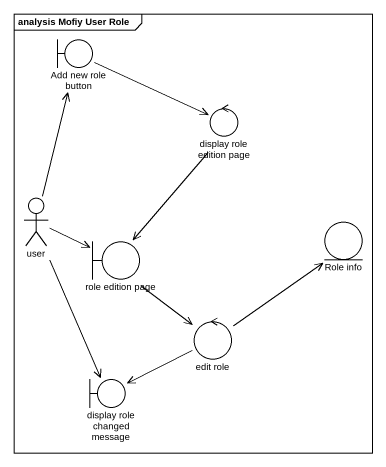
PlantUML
@startuml
mainframe analysis Mofiy User Role
boundary "Add new role button" as Add_new_role_button
control "display role edition page" as display_role_edition_page
actor user
entity "Role info" as Role_info
boundary "role edition page" as role_edition_page
control "edit role" as edit_role
boundary "display role changed message" as display_role_changed_message
Add_new_role_button -right-> display_role_edition_page
display_role_edition_page --> role_edition_page
user -up-> Add_new_role_button
user -right-> role_edition_page
user --> display_role_changed_message
role_edition_page --> edit_role
edit_role -up-> Role_info
edit_role --> display_role_changed_message
@enduml
